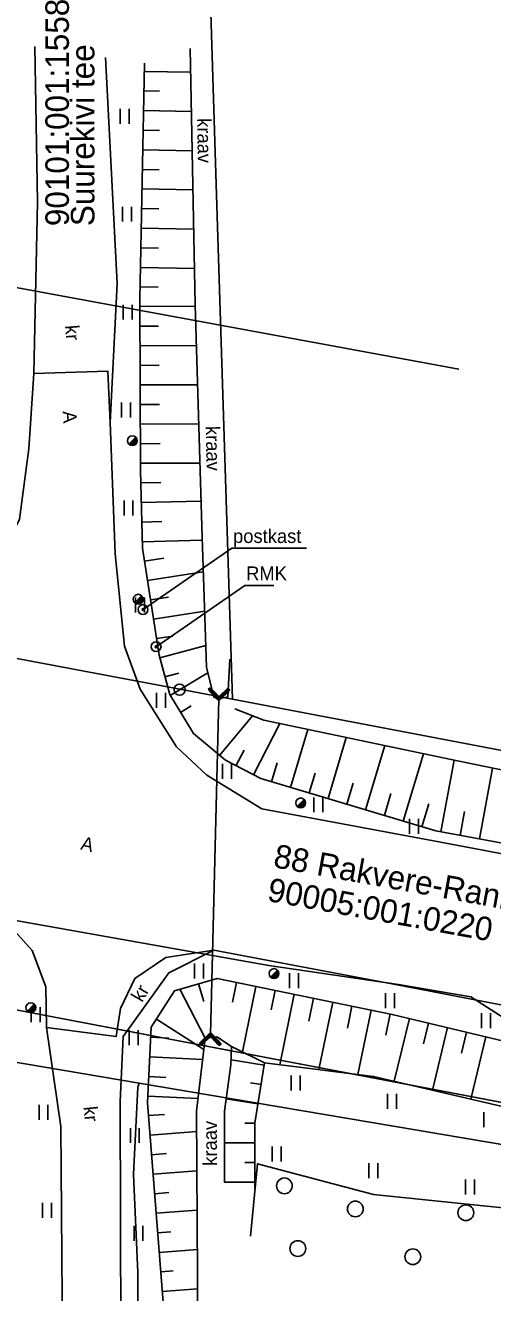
# Model space of a CAD drawing. Extents: x 655680 to 657623, y 6568864 to 6569268.
# Drawn here: x 657561.3 to 657585.1, y 6569170.4 to 6569235 of the extents above; entities that cross this region are included whole.
import ezdxf

# ---------------------------------------------------------------- set-up
doc = ezdxf.new("R2010")
doc.units = 0
for name, color, linetype in [('HALJASTUS', 7, 'Continuous'), ('KPOHULIIN', 7, 'Continuous'), ('LIIKLUS', 7, 'Continuous'), ('PIIR', 7, 'Continuous'), ('PIIRIMLEITUD', 7, 'Continuous'), ('POST', 7, 'Continuous'), ('PR_SIDE', 7, 'Continuous'), ('RELJEEF', 7, 'Continuous'), ('SITRASS', 7, 'Continuous'), ('TEE', 7, 'Continuous'), ('TRUUP', 7, 'Continuous'), ('VEEKOGU', 7, 'Continuous')]:
    doc.layers.add(name, color=color, linetype=linetype)

msp = doc.modelspace()

# ---------------------------------------------------------------- linework, layer by layer
at = {"layer": 'HALJASTUS'}
for p, q in [((657566.106, 6569230.769), (657566.106, 6569230.008)), ((657566.561, 6569230.769), (657566.561, 6569230.008)), ((657566.234, 6569225.77), (657566.234, 6569225.009)), ((657566.689, 6569225.77), (657566.689, 6569225.009)), ((657566.268, 6569220.772), (657566.268, 6569220.011)), ((657566.723, 6569220.772), (657566.723, 6569220.011)), ((657566.174, 6569215.775), (657566.174, 6569215.014)), ((657566.629, 6569215.775), (657566.629, 6569215.014)), ((657566.308, 6569210.777), (657566.308, 6569210.015)), ((657566.763, 6569210.777), (657566.763, 6569210.015)), ((657566.892, 6569205.824), (657566.892, 6569205.063)), ((657567.348, 6569205.824), (657567.348, 6569205.063)), ((657567.968, 6569200.963), (657567.968, 6569200.201)), ((657568.423, 6569200.963), (657568.423, 6569200.201)), ((657571.325, 6569197.337), (657571.325, 6569196.576)), ((657571.78, 6569197.337), (657571.78, 6569196.576)), ((657575.983, 6569195.634), (657575.983, 6569194.873)), ((657576.438, 6569195.634), (657576.438, 6569194.873)), ((657580.858, 6569194.531), (657580.858, 6569193.769)), ((657581.313, 6569194.531), (657581.313, 6569193.769)), ((657569.902, 6569187.152), (657569.902, 6569186.391)), ((657570.357, 6569187.152), (657570.357, 6569186.391)), ((657574.749, 6569186.655), (657574.749, 6569185.894)), ((657575.204, 6569186.655), (657575.204, 6569185.894)), ((657579.644, 6569185.638), (657579.644, 6569184.877)), ((657580.099, 6569185.638), (657580.099, 6569184.877)), ((657561.573, 6569184.925), (657561.573, 6569184.164)), ((657562.028, 6569184.925), (657562.028, 6569184.164)), ((657584.54, 6569184.621), (657584.54, 6569183.859)), ((657584.995, 6569184.621), (657584.995, 6569183.859)), ((657566.567, 6569183.759), (657566.567, 6569182.998)), ((657567.022, 6569183.759), (657567.022, 6569182.998)), ((657574.825, 6569181.436), (657574.825, 6569180.675)), ((657575.28, 6569181.436), (657575.28, 6569180.675)), ((657579.737, 6569180.5), (657579.737, 6569179.739)), ((657580.192, 6569180.5), (657580.192, 6569179.739)), ((657561.972, 6569179.941), (657561.972, 6569179.18)), ((657562.427, 6569179.941), (657562.427, 6569179.18)), ((657584.648, 6569179.564), (657584.648, 6569178.803)), ((657566.63, 6569178.761), (657566.63, 6569177.999)), ((657567.085, 6569178.761), (657567.085, 6569177.999)), ((657573.868, 6569177.812), (657573.868, 6569177.051)), ((657574.323, 6569177.812), (657574.323, 6569177.051)), ((657578.796, 6569176.97), (657578.796, 6569176.209)), ((657579.251, 6569176.97), (657579.251, 6569176.209)), ((657583.725, 6569176.127), (657583.725, 6569175.366)), ((657584.18, 6569176.127), (657584.18, 6569175.366)), ((657562.153, 6569174.945), (657562.153, 6569174.184)), ((657562.608, 6569174.945), (657562.608, 6569174.184)), ((657566.818, 6569173.764), (657566.818, 6569173.003)), ((657567.273, 6569173.764), (657567.273, 6569173.003))]:
    msp.add_line(p, q, dxfattribs=at)
msp.add_lwpolyline([(657572.749, 6569173.24), (657573.113, 6569176.938), (657579.023, 6569175.362), (657588.106, 6569174.428), (657591.366, 6569177.373), (657604.523, 6569174.557)], dxfattribs=at)
for centre in [(657574.484, 6569175.812), (657578.1, 6569174.631), (657583.735, 6569174.441), (657575.169, 6569172.613), (657581.032, 6569172.194)]:
    msp.add_circle(centre, 0.4, dxfattribs=at)
at = {"layer": 'KPOHULIIN'}
msp.add_lwpolyline([(657540.624, 6569225.598), (657548.243, 6569223.959), (657583.371, 6569217.488)], dxfattribs=at)
at = {"layer": 'LIIKLUS'}
for points in [[(657567.276, 6569205.216), (657571.798, 6569208.348), (657575.611, 6569208.348)], [(657567.942, 6569203.319), (657572.464, 6569206.451), (657573.943, 6569206.451)]]:
    msp.add_lwpolyline(points, dxfattribs=at)
for centre, radius in [((657567.276, 6569205.216), 0.25), ((657567.276, 6569205.216), 0.05), ((657567.942, 6569203.319), 0.25), ((657567.942, 6569203.319), 0.05)]:
    msp.add_circle(centre, radius, dxfattribs=at)
at = {"layer": 'PIIR'}
for p, q in [((657612.075, 6569175.013), (657529.575, 6569190.74)), ((657529.575, 6569190.74), (657612.075, 6569175.013))]:
    msp.add_line(p, q, dxfattribs=at)
for points in [[(657570.513, 6569242.796), (657571.03, 6569226.36), (657571.83, 6569200.65), (657569.16, 6569201.16), (657549.73, 6569204.81), (657557.96, 6569208.94), (657557.97, 6569209.58), (657557.62, 6569225.23), (657557.36, 6569231.62), (657556.958, 6569242.796)], [(657570.513, 6569242.796), (657571.03, 6569226.36), (657571.83, 6569200.65), (657612.075, 6569192.978)], [(657612.075, 6569192.978), (657571.83, 6569200.65), (657569.16, 6569201.16), (657549.73, 6569204.81), (657529.575, 6569208.67)]]:
    msp.add_lwpolyline(points, dxfattribs=at)
at = {"layer": 'PIIRIMLEITUD'}
msp.add_circle((657569.14, 6569201.13), 0.285, dxfattribs=at)
at = {"layer": 'POST'}
for p, q in [((657566.556, 6569213.653), (657566.91, 6569214.006)), ((657566.85, 6569205.567), (657567.203, 6569205.92)), ((657575.14, 6569195.174), (657575.494, 6569195.527)), ((657573.777, 6569186.466), (657574.131, 6569186.819)), ((657561.377, 6569184.728), (657561.731, 6569185.081))]:
    msp.add_line(p, q, dxfattribs=at)
for centre in [(657566.733, 6569213.829), (657567.027, 6569205.744), (657575.317, 6569195.351), (657573.954, 6569186.643), (657561.554, 6569184.904)]:
    msp.add_circle(centre, 0.25, dxfattribs=at)
for centre, radius, start, end in [((657566.733, 6569213.829), 0.225, 224.85406, 45.03563), ((657566.733, 6569213.829), 0.2, 224.84272, 45.04698), ((657566.733, 6569213.829), 0.175, 224.82813, 45.06157), ((657566.733, 6569213.829), 0.15, 224.80867, 45.08103), ((657566.733, 6569213.829), 0.125, 224.78144, 45.10826), ((657566.733, 6569213.829), 0.1, 224.74058, 45.14911), ((657566.733, 6569213.829), 0.075, 224.67249, 45.2172), ((657566.733, 6569213.829), 0.05, 224.53632, 45.35338), ((657566.733, 6569213.829), 0.025, 224.12776, 45.76193), ((657567.027, 6569205.744), 0.225, 224.85406, 45.03563), ((657567.027, 6569205.744), 0.2, 224.84272, 45.04698), ((657567.027, 6569205.744), 0.175, 224.82813, 45.06157), ((657567.027, 6569205.744), 0.15, 224.80867, 45.08103), ((657567.027, 6569205.744), 0.125, 224.78144, 45.10826), ((657567.027, 6569205.744), 0.1, 224.74058, 45.14911), ((657567.027, 6569205.744), 0.075, 224.67249, 45.2172), ((657567.027, 6569205.744), 0.05, 224.53632, 45.35338), ((657567.027, 6569205.744), 0.025, 224.12776, 45.76193), ((657575.317, 6569195.351), 0.225, 224.85406, 45.03563), ((657575.317, 6569195.351), 0.2, 224.84272, 45.04698), ((657575.317, 6569195.351), 0.175, 224.82813, 45.06157), ((657575.317, 6569195.351), 0.15, 224.80867, 45.08103), ((657575.317, 6569195.351), 0.125, 224.78144, 45.10826), ((657575.317, 6569195.351), 0.1, 224.74058, 45.14911), ((657575.317, 6569195.351), 0.075, 224.67249, 45.2172), ((657575.317, 6569195.351), 0.05, 224.53632, 45.35338), ((657575.317, 6569195.351), 0.025, 224.12776, 45.76193), ((657573.954, 6569186.643), 0.225, 224.85406, 45.03563), ((657573.954, 6569186.643), 0.2, 224.84272, 45.04698), ((657573.954, 6569186.643), 0.175, 224.82813, 45.06157), ((657573.954, 6569186.643), 0.15, 224.80867, 45.08103), ((657573.954, 6569186.643), 0.125, 224.78144, 45.10826), ((657573.954, 6569186.643), 0.1, 224.74058, 45.14911), ((657573.954, 6569186.643), 0.075, 224.67249, 45.2172), ((657573.954, 6569186.643), 0.05, 224.53632, 45.35338), ((657573.954, 6569186.643), 0.025, 224.12776, 45.76193), ((657561.554, 6569184.904), 0.225, 224.85406, 45.03563), ((657561.554, 6569184.904), 0.2, 224.84272, 45.04698), ((657561.554, 6569184.904), 0.175, 224.82813, 45.06157), ((657561.554, 6569184.904), 0.15, 224.80867, 45.08103), ((657561.554, 6569184.904), 0.125, 224.78144, 45.10826), ((657561.554, 6569184.904), 0.1, 224.74058, 45.14911), ((657561.554, 6569184.904), 0.075, 224.67249, 45.2172), ((657561.554, 6569184.904), 0.05, 224.53632, 45.35338), ((657561.554, 6569184.904), 0.025, 224.12776, 45.76193)]:
    msp.add_arc(centre, radius, start, end, dxfattribs=at)
at = {"layer": 'PR_SIDE'}
for points in [[(657548.243, 6569223.959), (657548.243, 6569223.959), (657551.293, 6569209.599), (657551.293, 6569209.599), (657546.499, 6569184.945), (657546.67, 6569184.564), (657547.718, 6569184.335), (657567.085, 6569181.05), (657587.185, 6569177.642), (657587.185, 6569177.642), (657587.185, 6569177.642)], [(657567.085, 6569181.05), (657567.005, 6569180.843), (657566.787, 6569176.395), (657567.005, 6569171.398), (657567.005, 6569165.539), (657567.005, 6569158.584), (657567.005, 6569151.016), (657567.455, 6569143.708), (657567.455, 6569137.796)]]:
    msp.add_lwpolyline(points, dxfattribs=at)
at = {"layer": 'RELJEEF'}
for p, q in [((657567.337, 6569232.675), (657569.705, 6569232.629)), ((657567.318, 6569231.675), (657568.12, 6569231.659)), ((657567.298, 6569230.675), (657569.745, 6569230.627)), ((657567.278, 6569229.676), (657568.107, 6569229.659)), ((657567.259, 6569228.676), (657569.784, 6569228.626)), ((657567.239, 6569227.676), (657568.094, 6569227.659)), ((657567.22, 6569226.676), (657569.824, 6569226.625)), ((657567.2, 6569225.676), (657568.081, 6569225.659)), ((657567.18, 6569224.677), (657569.863, 6569224.624)), ((657567.161, 6569223.677), (657568.068, 6569223.659)), ((657567.141, 6569222.677), (657569.902, 6569222.623)), ((657567.122, 6569221.677), (657568.055, 6569221.659)), ((657567.111, 6569220.677), (657569.941, 6569220.689)), ((657567.115, 6569219.677), (657568.067, 6569219.681)), ((657567.12, 6569218.677), (657570, 6569218.69)), ((657567.124, 6569217.677), (657568.092, 6569217.681)), ((657567.128, 6569216.677), (657570.059, 6569216.69)), ((657567.132, 6569215.677), (657568.118, 6569215.681)), ((657567.137, 6569214.677), (657570.118, 6569214.69)), ((657567.141, 6569213.677), (657568.143, 6569213.682)), ((657567.145, 6569212.677), (657570.177, 6569212.69)), ((657567.162, 6569211.677), (657568.176, 6569211.702)), ((657567.187, 6569210.678), (657570.234, 6569210.752)), ((657567.211, 6569209.678), (657568.228, 6569209.703)), ((657567.235, 6569208.678), (657570.293, 6569208.753)), ((657567.348, 6569207.687), (657568.337, 6569207.841)), ((657567.502, 6569206.699), (657570.35, 6569207.144)), ((657567.656, 6569205.711), (657568.566, 6569205.853)), ((657567.811, 6569204.723), (657570.42, 6569205.13)), ((657567.965, 6569203.735), (657568.795, 6569203.864)), ((657568.134, 6569202.75), (657570.481, 6569203.376)), ((657568.392, 6569201.783), (657569.101, 6569201.973)), ((657568.667, 6569200.824), (657570.587, 6569201.989)), ((657569.185, 6569199.969), (657569.733, 6569200.301)), ((657571.172, 6569197.775), (657572.86, 6569199.798)), ((657572.905, 6569196.791), (657574.243, 6569199.406)), ((657574.792, 6569196.145), (657575.677, 6569199.104)), ((657576.707, 6569195.572), (657577.641, 6569198.69)), ((657572.014, 6569197.247), (657572.425, 6569198.048)), ((657578.623, 6569194.998), (657579.605, 6569198.276)), ((657580.539, 6569194.424), (657581.569, 6569197.862)), ((657573.834, 6569196.432), (657574.121, 6569197.392)), ((657582.462, 6569193.878), (657583.14, 6569197.53)), ((657575.749, 6569195.858), (657576.053, 6569196.871)), ((657584.428, 6569193.513), (657585.1, 6569197.129)), ((657577.665, 6569195.285), (657577.985, 6569196.351)), ((657579.581, 6569194.711), (657579.917, 6569195.83)), ((657581.497, 6569194.137), (657581.848, 6569195.31)), ((657583.445, 6569193.696), (657583.67, 6569194.907)), ((657572.049, 6569186.19), (657571.841, 6569185.179)), ((657569.149, 6569185.842), (657570.443, 6569183.339)), ((657570.109, 6569186.122), (657570.374, 6569185.213)), ((657573.028, 6569185.989), (657572.341, 6569182.643)), ((657574.008, 6569185.788), (657573.805, 6569184.798)), ((657574.987, 6569185.587), (657574.248, 6569181.987)), ((657575.967, 6569185.386), (657575.726, 6569184.212)), ((657576.947, 6569185.185), (657576.24, 6569181.741)), ((657577.926, 6569184.984), (657577.696, 6569183.862)), ((657567.956, 6569184.314), (657570.376, 6569182.773)), ((657578.906, 6569184.783), (657578.231, 6569181.495)), ((657579.885, 6569184.581), (657579.664, 6569183.505)), ((657580.858, 6569184.351), (657580.089, 6569181.149)), ((657581.831, 6569184.118), (657581.575, 6569183.052)), ((657582.803, 6569183.884), (657582.037, 6569180.692)), ((657583.775, 6569183.65), (657583.52, 6569182.588)), ((657567.67, 6569183.39), (657568.591, 6569183.344)), ((657571.785, 6569182.918), (657571.785, 6569182.918)), ((657584.748, 6569183.417), (657583.984, 6569180.236)), ((657567.62, 6569182.391), (657570.316, 6569182.256)), ((657573.456, 6569181.969), (657571.766, 6569182.243)), ((657567.57, 6569181.392), (657568.446, 6569181.348)), ((657573.296, 6569180.982), (657572.749, 6569181.07)), ((657567.52, 6569180.394), (657570.084, 6569180.265)), ((657573.136, 6569179.994), (657571.517, 6569180.257)), ((657567.553, 6569179.396), (657568.372, 6569179.46)), ((657567.632, 6569178.399), (657570.014, 6569178.586)), ((657572.976, 6569179.007), (657572.459, 6569179.007)), ((657572.976, 6569178.007), (657571.427, 6569178.007)), ((657567.71, 6569177.402), (657568.48, 6569177.463)), ((657567.788, 6569176.405), (657570.026, 6569176.581)), ((657572.976, 6569177.007), (657572.459, 6569177.007)), ((657572.976, 6569176.007), (657571.427, 6569176.007)), ((657567.867, 6569175.408), (657568.588, 6569175.465)), ((657567.945, 6569174.411), (657570.038, 6569174.576)), ((657568.023, 6569173.415), (657568.697, 6569173.467)), ((657568.101, 6569172.418), (657570.05, 6569172.571)), ((657568.18, 6569171.421), (657568.805, 6569171.47)), ((657568.258, 6569170.424), (657570.061, 6569170.565))]:
    msp.add_line(p, q, dxfattribs=at)
for points in [[(657606.041, 6569189.403), (657594.981, 6569191.554), (657582.198, 6569193.928), (657573.286, 6569196.596), (657571.475, 6569197.523), (657569.843, 6569198.884), (657568.634, 6569200.878), (657568.098, 6569202.886), (657567.243, 6569208.354), (657567.147, 6569212.311), (657567.109, 6569221.054), (657567.345, 6569233.09)], [(657607.435, 6569192.698), (657595.829, 6569194.935), (657583.316, 6569197.493), (657573.437, 6569199.576), (657571.955, 6569200.147)], [(657569.437, 6569137.796), (657569.282, 6569141.747), (657568.88, 6569162.504), (657567.502, 6569180.047), (657567.696, 6569183.905), (657568.878, 6569185.763), (657571.048, 6569186.396), (657579.979, 6569184.562), (657590.654, 6569181.999), (657604.789, 6569180.587)], [(657571.785, 6569182.918), (657573.475, 6569182.082), (657572.976, 6569179.009), (657572.976, 6569175.684)], [(657573.475, 6569182.082), (657579.032, 6569181.396), (657590.406, 6569178.731), (657604.194, 6569176.517)]]:
    msp.add_lwpolyline(points, dxfattribs=at)
at = {"layer": 'SITRASS'}
for points in [[(657538.526, 6569193.931), (657544.74, 6569192.801), (657554.786, 6569190.635), (657557.448, 6569189.839), (657560.207, 6569189.461), (657567.755, 6569188.116), (657573.682, 6569187.05), (657580.3, 6569186.079), (657583.994, 6569185.454)], [(657538.53, 6569193.962), (657540.073, 6569193.683), (657548.471, 6569192.073), (657554.786, 6569190.635), (657557.448, 6569189.839), (657560.207, 6569189.461), (657567.755, 6569188.116), (657573.682, 6569187.05), (657580.3, 6569186.079), (657583.994, 6569185.454), (657587.105, 6569183.47), (657591.994, 6569180.175)]]:
    msp.add_lwpolyline(points, dxfattribs=at)
at = {"layer": 'TEE'}
for points in [[(657561.755, 6569233.946), (657561.896, 6569226.004), (657561.705, 6569217.265)], [(657565.604, 6569214.755), (657565.952, 6569221.856), (657565.366, 6569233.378)], [(657540.869, 6569201.169), (657545.74, 6569200.27), (657547.151, 6569200.097), (657551.128, 6569200.383), (657554.114, 6569201.528), (657557.466, 6569204.087), (657559.477, 6569206.762), (657560.973, 6569209.83), (657561.447, 6569213.412), (657561.705, 6569217.265), (657565.475, 6569217.38), (657565.604, 6569214.755), (657565.86, 6569208.067), (657566.333, 6569203.355), (657567.13, 6569201.162), (657568.979, 6569198.218), (657570.531, 6569196.773), (657573.339, 6569195.045), (657582.093, 6569193.414), (657594.865, 6569191), (657606.002, 6569188.987)], [(657539.768, 6569193.688), (657544.74, 6569192.801), (657558.334, 6569190.212), (657560.446, 6569189.13), (657561.615, 6569187.822), (657562.318, 6569185.969), (657562.357, 6569183.895), (657565.907, 6569183.428), (657566.128, 6569184.861), (657566.85, 6569186.392), (657568.446, 6569187.459), (657570.879, 6569187.829), (657580.948, 6569185.939), (657591.065, 6569183.973), (657604.904, 6569181.447)], [(657566.841, 6569137.796), (657566.728, 6569141.772), (657566.168, 6569162.215), (657566.107, 6569180.122), (657566.259, 6569183.437), (657568.587, 6569186.681), (657570.879, 6569187.829)], [(657562.357, 6569183.895), (657563.083, 6569178.838), (657563.203, 6569163.496), (657563.713, 6569142.467), (657563.905, 6569137.796)]]:
    msp.add_lwpolyline(points, dxfattribs=at)
at = {"layer": 'TRUUP'}
for p, q in [((657570.705, 6569201.228), (657570.601, 6569201.13)), ((657570.601, 6569201.13), (657571.138, 6569200.567)), ((657570.623, 6569201.151), (657570.642, 6569201.088)), ((657570.643, 6569201.17), (657570.68, 6569201.048)), ((657570.653, 6569201.179), (657571.141, 6569200.667)), ((657570.663, 6569201.189), (657570.718, 6569201.008)), ((657570.684, 6569201.208), (657570.757, 6569200.967)), ((657570.704, 6569201.228), (657570.795, 6569200.927)), ((657570.705, 6569201.228), (657571.143, 6569200.768)), ((657570.742, 6569201.19), (657570.833, 6569200.887)), ((657570.78, 6569201.149), (657570.872, 6569200.847)), ((657570.818, 6569201.109), (657570.91, 6569200.806)), ((657570.856, 6569201.069), (657570.948, 6569200.766)), ((657570.895, 6569201.029), (657570.986, 6569200.726)), ((657571.138, 6569200.567), (657571.702, 6569201.103)), ((657571.141, 6569200.667), (657571.653, 6569201.155)), ((657571.143, 6569200.768), (657571.604, 6569201.206)), ((657571.417, 6569201.029), (657571.463, 6569200.876)), ((657571.437, 6569201.048), (657571.484, 6569200.895)), ((657571.458, 6569201.067), (657571.504, 6569200.915)), ((657571.478, 6569201.087), (657571.524, 6569200.934)), ((657571.498, 6569201.106), (657571.544, 6569200.953)), ((657571.519, 6569201.125), (657571.565, 6569200.973)), ((657571.539, 6569201.145), (657571.585, 6569200.992)), ((657571.559, 6569201.164), (657571.605, 6569201.011)), ((657571.579, 6569201.183), (657571.626, 6569201.031)), ((657571.6, 6569201.202), (657571.646, 6569201.05)), ((657571.604, 6569201.206), (657571.702, 6569201.103)), ((657571.634, 6569201.174), (657571.666, 6569201.069)), ((657571.673, 6569201.134), (657571.686, 6569201.089)), ((657570.933, 6569200.988), (657571.025, 6569200.686)), ((657570.971, 6569200.948), (657571.063, 6569200.645)), ((657571.01, 6569200.908), (657571.101, 6569200.605)), ((657571.048, 6569200.868), (657571.139, 6569200.567)), ((657571.086, 6569200.827), (657571.159, 6569200.587)), ((657571.125, 6569200.787), (657571.179, 6569200.606)), ((657571.154, 6569200.778), (657571.2, 6569200.625)), ((657571.174, 6569200.797), (657571.22, 6569200.645)), ((657571.194, 6569200.816), (657571.24, 6569200.664)), ((657571.214, 6569200.836), (657571.261, 6569200.683)), ((657571.235, 6569200.855), (657571.281, 6569200.702)), ((657571.255, 6569200.874), (657571.301, 6569200.722)), ((657571.275, 6569200.894), (657571.321, 6569200.741)), ((657571.295, 6569200.913), (657571.342, 6569200.76)), ((657571.316, 6569200.932), (657571.362, 6569200.78)), ((657571.336, 6569200.952), (657571.382, 6569200.799)), ((657571.356, 6569200.971), (657571.403, 6569200.818)), ((657571.377, 6569200.99), (657571.423, 6569200.838)), ((657571.397, 6569201.009), (657571.443, 6569200.857)), ((657570.721, 6569183.63), (657570.158, 6569183.093)), ((657570.706, 6569183.419), (657570.66, 6569183.571)), ((657570.735, 6569183.409), (657570.68, 6569183.591)), ((657570.773, 6569183.369), (657570.7, 6569183.61)), ((657571.258, 6569183.066), (657570.721, 6569183.63)), ((657570.812, 6569183.329), (657570.721, 6569183.629)), ((657570.85, 6569183.289), (657570.758, 6569183.591)), ((657570.256, 6569182.99), (657570.158, 6569183.093)), ((657570.187, 6569183.063), (657570.173, 6569183.108)), ((657570.225, 6569183.023), (657570.193, 6569183.127)), ((657570.719, 6569183.529), (657570.207, 6569183.042)), ((657570.26, 6569182.994), (657570.214, 6569183.147)), ((657570.28, 6569183.013), (657570.234, 6569183.166)), ((657570.301, 6569183.033), (657570.254, 6569183.185)), ((657570.717, 6569183.429), (657570.256, 6569182.99)), ((657570.321, 6569183.052), (657570.275, 6569183.205)), ((657570.341, 6569183.071), (657570.295, 6569183.224)), ((657570.361, 6569183.091), (657570.315, 6569183.243)), ((657570.382, 6569183.11), (657570.335, 6569183.263)), ((657570.402, 6569183.129), (657570.356, 6569183.282)), ((657570.422, 6569183.149), (657570.376, 6569183.301)), ((657570.442, 6569183.168), (657570.396, 6569183.32)), ((657570.463, 6569183.187), (657570.417, 6569183.34)), ((657570.483, 6569183.206), (657570.437, 6569183.359)), ((657570.503, 6569183.226), (657570.457, 6569183.378)), ((657570.524, 6569183.245), (657570.477, 6569183.398)), ((657570.544, 6569183.264), (657570.498, 6569183.417)), ((657570.564, 6569183.284), (657570.518, 6569183.436)), ((657570.584, 6569183.303), (657570.538, 6569183.456)), ((657570.605, 6569183.322), (657570.558, 6569183.475)), ((657570.625, 6569183.342), (657570.579, 6569183.494)), ((657570.645, 6569183.361), (657570.599, 6569183.513)), ((657570.665, 6569183.38), (657570.619, 6569183.533)), ((657570.686, 6569183.399), (657570.64, 6569183.552)), ((657571.155, 6569182.968), (657570.717, 6569183.429)), ((657571.207, 6569183.017), (657570.719, 6569183.529)), ((657570.888, 6569183.248), (657570.797, 6569183.551)), ((657570.927, 6569183.208), (657570.835, 6569183.511)), ((657570.965, 6569183.168), (657570.873, 6569183.471)), ((657571.003, 6569183.128), (657570.911, 6569183.43)), ((657571.041, 6569183.087), (657570.95, 6569183.39)), ((657571.08, 6569183.047), (657570.988, 6569183.35)), ((657571.118, 6569183.007), (657571.026, 6569183.31)), ((657571.156, 6569182.969), (657571.065, 6569183.27)), ((657571.176, 6569182.988), (657571.103, 6569183.229)), ((657571.196, 6569183.007), (657571.141, 6569183.189)), ((657571.155, 6569182.968), (657571.258, 6569183.066)), ((657571.217, 6569183.027), (657571.18, 6569183.149)), ((657571.237, 6569183.046), (657571.218, 6569183.109))]:
    msp.add_line(p, q, dxfattribs=at)
msp.add_lwpolyline([(657570.719, 6569183.529), (657571.141, 6569200.667)], dxfattribs=at)
at = {"layer": 'VEEKOGU'}
for points in [[(657571.695, 6569202.687), (657571.595, 6569200.762), (657571.141, 6569200.667), (657570.88, 6569200.75), (657570.52, 6569202.271), (657570.288, 6569208.913), (657569.939, 6569220.756), (657569.681, 6569233.84)], [(657571.423, 6569137.796), (657571.255, 6569141.933), (657570.107, 6569162.81), (657570.008, 6569179.615), (657570.443, 6569183.339), (657571.044, 6569183.413), (657571.785, 6569182.918), (657571.76, 6569181.994), (657571.427, 6569179.615), (657571.427, 6569175.989)]]:
    msp.add_lwpolyline(points, dxfattribs=at)

# ---------------------------------------------------------------- texts
at = {"layer": 'LIIKLUS'}
for s, p in [('postkast', (657571.865, 6569208.612)), ('RMK', (657572.531, 6569206.715))]:
    msp.add_text(s, height=0.7, dxfattribs=at).set_placement(p)
at = {"layer": 'PIIR'}
for s, rotation, p in [('90101:001:1558', 90, (657563.496, 6569224.78)), ('Suurekivi tee', 90, (657564.796, 6569224.78)), ('88 Rakvere-Rannapungerja tee', 349.68568, (657573.874, 6569192.079)), ('90005:001:0220', 349.68568, (657573.561, 6569190.357))]:
    msp.add_text(s, height=1.2, rotation=rotation, dxfattribs=at).set_placement(p)
at = {"layer": 'TEE'}
for s, rotation, p in [('kr', 274.77724, (657563.297, 6569219.703)), ('A', 273.31919, (657563.181, 6569215.331)), ('A', 346.22562, (657564.056, 6569192.981)), ('kr', 59.75523, (657567.231, 6569185.138)), ('kr', 275.71671, (657564.235, 6569179.838))]:
    msp.add_text(s, height=0.7, rotation=rotation, dxfattribs=at).set_placement(p)
at = {"layer": 'VEEKOGU'}
for rotation, p in [(271.08271, (657570.03, 6569230.282)), (271.08271, (657570.474, 6569214.576)), (89.95437, (657571.039, 6569176.837))]:
    msp.add_text('kraav', height=0.7, rotation=rotation, dxfattribs=at).set_placement(p)

doc.saveas('drawing.dxf')
